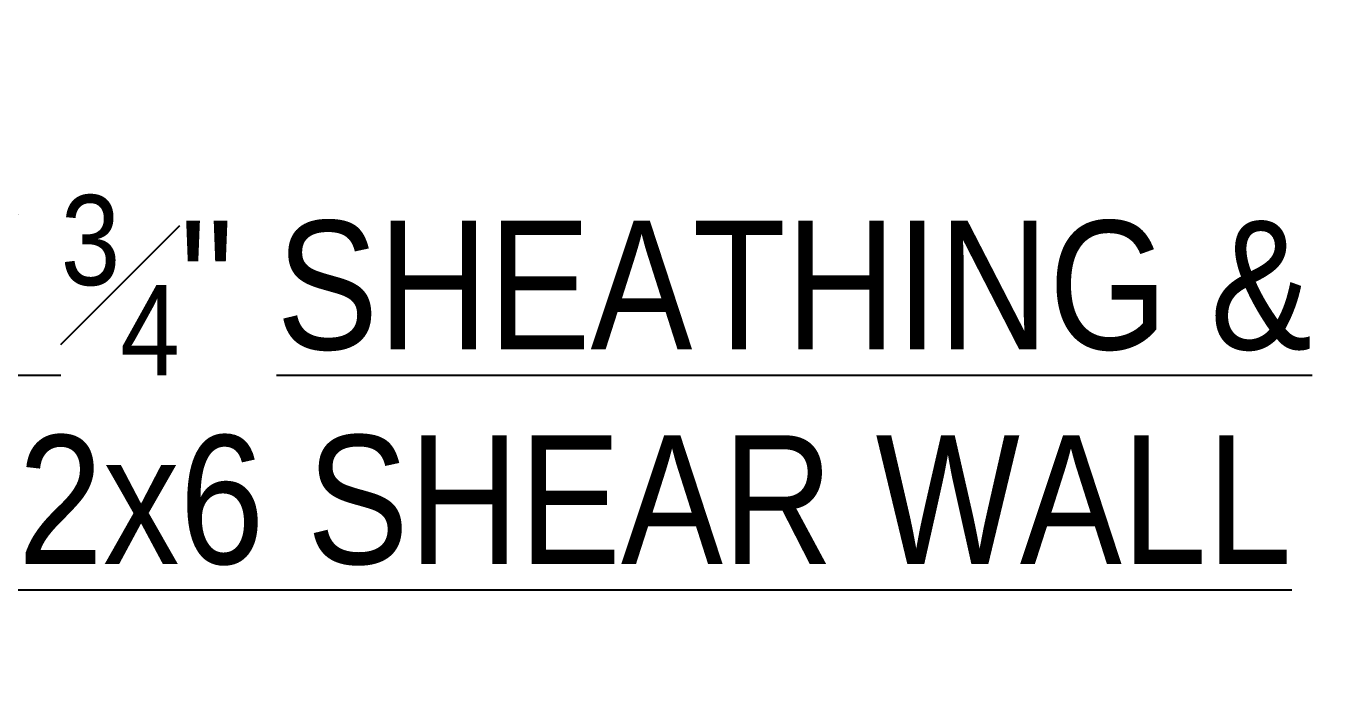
# Model space of a CAD drawing. Header units: inches. Extents: x -2661 to 42767, y -1222 to 9099.
# Drawn here: x -867.62 to -837.05, y 2779.55 to 2794.69 of the extents above; entities that cross this region are included whole.
import ezdxf
from ezdxf import colors
from ezdxf.entities.mleader import LeaderData, LeaderLine
from ezdxf.math import Vec2, Vec3

# ---------------------------------------------------------------- set-up
doc = ezdxf.new("R2010")
doc.units = ezdxf.units.IN
doc.header["$LTSCALE"] = 12
doc.header["$MEASUREMENT"] = 0
doc.layers.add('DESIGNER COMMENTS', color=221, linetype='CONTINUOUS', plot=False)
doc.layers.add('S-ANNO-NOTE', color=4, linetype='CONTINUOUS')
doc.styles.add('Arial', font='arial.ttf', dxfattribs={"width": 0.85})

msp = doc.modelspace()

# ---------------------------------------------------------------- texts
at = {"layer": 'S-ANNO-NOTE', "color": 191, "insert": (-861.97157, 2782.1112), "char_height": 3, "width": 65.8560683, "attachment_point": 8, "style": 'Arial'}
msp.add_mtext('\\A1;11{\\H0.7x;\\S7#8;}" {\\LTJI w/ \\H0.7x;\\l\\S3#4;\\H1.42857x;"\\H1x;\\L SHEATHING & INTERIOR 2x6 SHEAR WALL}', dxfattribs=at)

# ---------------------------------------------------------------- leaders
at = {"layer": 'DESIGNER COMMENTS'}
ml = msp.add_multileader_mtext('Standard', dxfattribs=at)
ml.set_content('\\A1;{\\C221;**OR REMOVE BLOCKING  AND CHECK STEEL BEAM FOR COMPRESSION/FULLY UNBRACED**}', color=4, style='Arial')
ml.set_leader_properties(color=2)
ml.build(insert=Vec2(0, 0))
ml.multileader.update_dxf_attribs({"dogleg_length": 0.36, "arrow_head_size": 1.3125, "scale": 12})
ctx = ml.context
ctx.base_point, ctx.scale, ctx.char_height, ctx.arrow_head_size, ctx.landing_gap_size, ctx.plane_origin = Vec3(-821.89359, 2812.87241), 12, 1.125, 1.3125, 1.08, Vec3(-798.84089, 3112.57783)
ctx.text_align_type = 2
notes = []
notes.append((ctx, [(0, (0, 0, 0), (0, 0), (1, 0), 1, [])]))
ctx.mtext.insert, ctx.mtext.width, ctx.mtext.alignment, ctx.mtext.flow_direction = Vec3(-803.19341, 2813.4445), 18.6130968, 3, 5
ml = msp.add_multileader_mtext('Standard', dxfattribs=at)
ml.set_content('\\A1;{\\C221;**OR REMOVE BLOCKING  AND CHECK STEEL BEAM FOR COMPRESSION/FULLY UNBRACED**}', color=4, style='Arial')
ml.set_leader_properties(color=2)
ml.build(insert=Vec2(0, 0))
ml.multileader.update_dxf_attribs({"dogleg_length": 0.36, "arrow_head_size": 1.3125, "scale": 12})
ctx = ml.context
ctx.base_point, ctx.scale, ctx.char_height, ctx.arrow_head_size, ctx.landing_gap_size, ctx.plane_origin = Vec3(-919.29777, 2809.54938), 12, 1.125, 1.3125, 1.08, Vec3(-896.24507, 3109.25481)
ctx.text_align_type = 2
notes.append((ctx, [(0, (0, 0, 0), (0, 0), (1, 0), 1, [])]))
ctx.mtext.insert, ctx.mtext.width, ctx.mtext.alignment, ctx.mtext.flow_direction = Vec3(-900.59759, 2810.12148), 18.6130968, 3, 5
for ctx, leaders in notes:
    for number, flags, end, landing, length, lines in leaders:
        leader = LeaderData()
        leader.index, (leader.has_last_leader_line, leader.has_dogleg_vector, leader.attachment_direction) = number, flags
        leader.last_leader_point, leader.dogleg_vector, leader.dogleg_length = Vec3(end), Vec3(landing), length
        for number, points, colour, breaks in lines:
            line = LeaderLine()
            line.index, line.vertices, line.color, line.breaks = number, Vec3.list(points), colors.encode_raw_color(colour), breaks
            leader.lines.append(line)
        ctx.leaders.append(leader)

doc.saveas('drawing.dxf')
